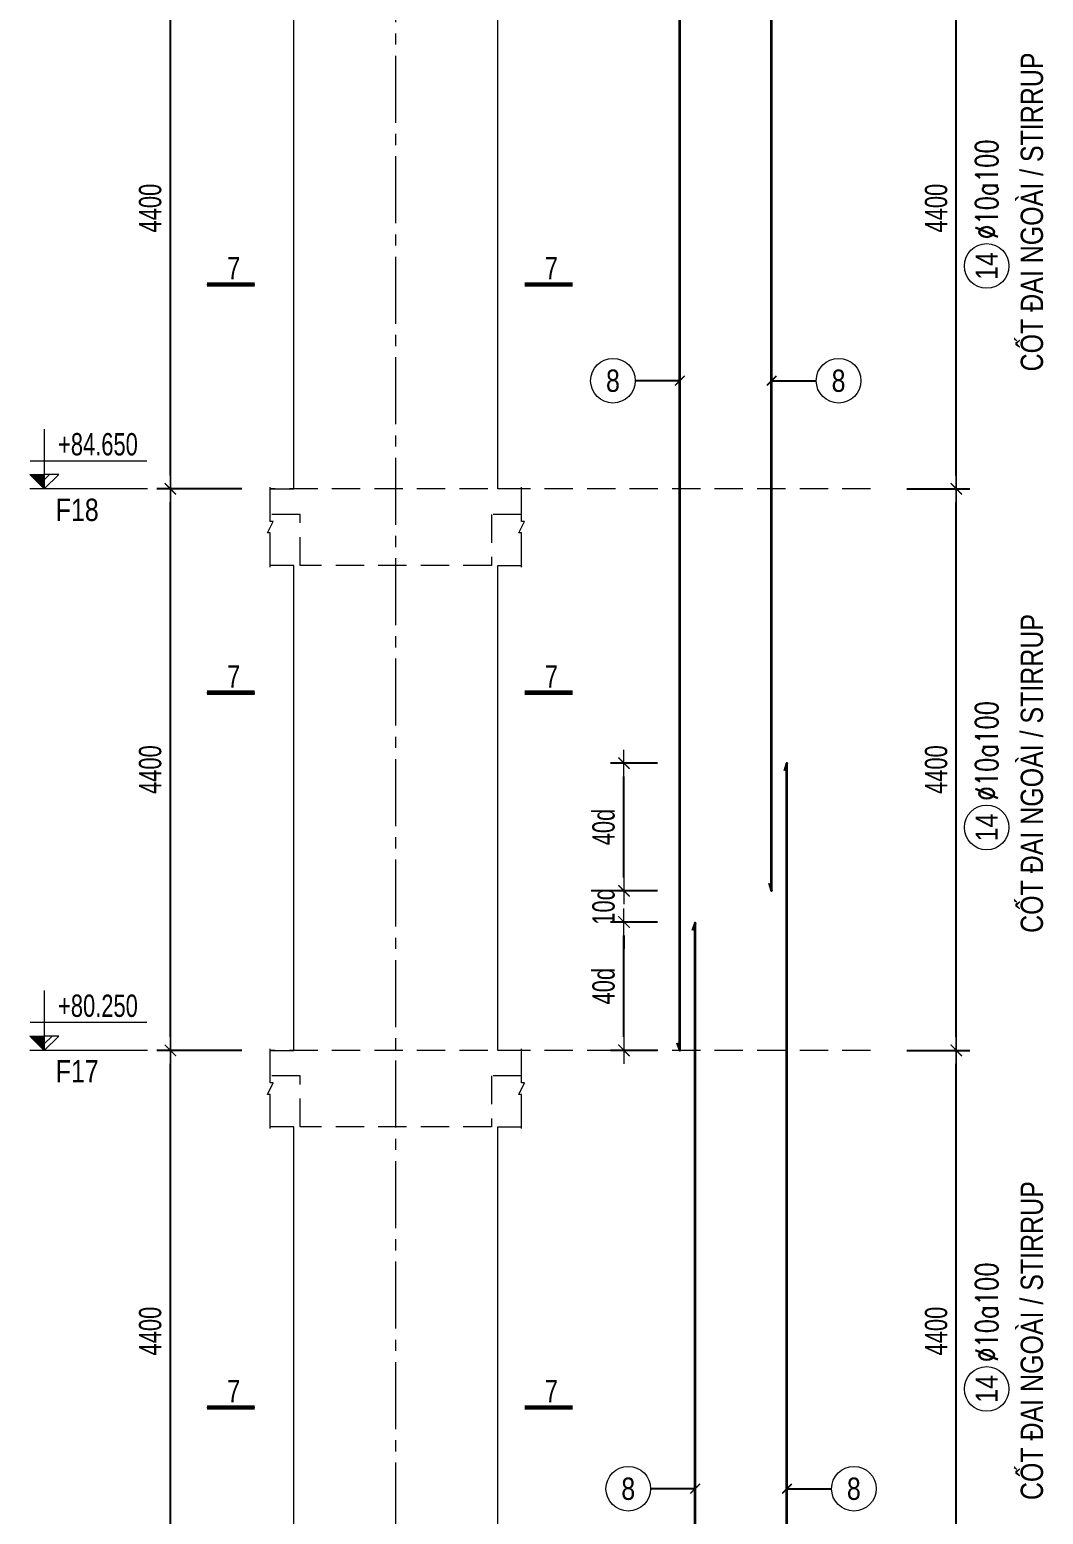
# Model space of a CAD drawing. Header units: millimetres. Extents: x 61878 to 380960, y -19809 to 191918.
# Drawn here: x 170211 to 178158, y 86195 to 97829 of the extents above; entities that cross this region are included whole.
import ezdxf
from ezdxf.enums import TextEntityAlignment as Align

# ---------------------------------------------------------------- set-up
doc = ezdxf.new("R2010")
doc.units = ezdxf.units.MM
doc.linetypes.add('CENTER2', pattern=[1.125, 0.75, -0.125, 0.125, -0.125])
doc.linetypes.add('HIDDEN2', pattern=[4.762499999999999, 3.175, -1.5875])
doc.layers.get('0').update_dxf_attribs({"lineweight": 20})
doc.layers.get('Defpoints').update_dxf_attribs({"color": 151, "lineweight": 9})
for name, color, linetype, lineweight in [('kata_thep chu', 4, 'Continuous', 35), ('NDC_S_ANNO', 7, 'Continuous', 20), ('NDC_S_AXIS', 5, 'CENTER2', 13), ('NDC_S_BREAK-LINE', 1, 'Continuous', 15), ('NDC_S_CONTINUOUS', 3, 'Continuous', 20), ('NDC_S_DIM', 1, 'Continuous', 15), ('NDC_S_HIDDEN', 8, 'HIDDEN2', 13), ('NDC_S_LEADER', 1, 'Continuous', 15), ('NDC_S_SYMBOL', 1, 'Continuous', 15), ('NDC_S_TEXT SYMBOL', 7, 'Continuous', 20), ('NDC_S_THIN LINE', 8, 'Continuous', 9), ('NDC_S_VN TEXT', 7, 'Continuous', 20)]:
    doc.layers.add(name, color=color, linetype=linetype, lineweight=lineweight)
doc.styles.add('ARIAL', font='arial.ttf', dxfattribs={"width": 0.8})
doc.styles.add('NDC_ANNO', font='', dxfattribs={"width": 0.8})
doc.styles.add('NDC_DIM', font='', dxfattribs={"width": 0.75})
doc.styles.add('NDC_EN TXT', font='romans.shx', dxfattribs={"width": 0.8})
doc.styles.add('NDC_VIE TXT', font='arial.ttf', dxfattribs={"width": 0.8})
doc.styles.get('NDC_ANNO').set_extended_font_data('Dotum')
doc.styles.get('NDC_DIM').set_extended_font_data('Dotum')
doc.dimstyles.new('NDC_dim_70', dxfattribs={"dimscale": 70, "dimtxt": 2.5, "dimasz": 1.5, "dimexe": 1.5, "dimexo": 2.5, "dimgap": 1, "dimtad": 1, "dimdec": 0, "dimzin": 0, "dimdsep": 46, "dimtxsty": 'NDC_DIM', "dimblk": 'DIMMARK', "dimcen": 0.09, "dimdle": 1.2, "dimclrd": 1, "dimclre": 1, "dimclrt": 3, "dimadec": 0, "dimazin": 0, "dimtfac": 1, "dimtdec": 0, "dimtix": 1, "dimtofl": 0, "dimtmove": 0, "dimatfit": 3, "dimfxl": 8, "dimfxlon": 1, "dimtolj": 1, "dimtzin": 0, "dimarcsym": 0})
doc.dimstyles.new('NDC_dim_75', dxfattribs={"dimscale": 75, "dimtxt": 2.5, "dimasz": 1.5, "dimexe": 1.5, "dimexo": 2.5, "dimgap": 1, "dimtad": 1, "dimdec": 0, "dimzin": 0, "dimdsep": 46, "dimtxsty": 'NDC_DIM', "dimblk": 'DIMMARK', "dimcen": 0.09, "dimdle": 1.2, "dimclrd": 1, "dimclre": 1, "dimclrt": 3, "dimadec": 0, "dimazin": 0, "dimtfac": 1, "dimtdec": 0, "dimtix": 1, "dimtofl": 0, "dimtmove": 0, "dimatfit": 3, "dimfxl": 8, "dimfxlon": 1, "dimtolj": 1, "dimtzin": 0, "dimarcsym": 0})

# ---------------------------------------------------------------- blocks, each defined once
blk = doc.blocks.new('DIMMARK')
at = {"layer": 'NDC_S_DIM', "color": 1}
blk.add_line((-1.5, 0), (1, 0), dxfattribs=at)
at = {"layer": 'NDC_S_DIM', "color": 2, "const_width": 0.1}
blk.add_lwpolyline([(-0.4242640687119285, -0.4242640687119285), (0.4242640687119285, 0.4242640687119285)], dxfattribs=at)
blk = doc.blocks.new('*D285')
at = {"layer": 'Defpoints', "color": 0, "transparency": 16777216}
for p in [(171313.803685495, 89830.72079866467), (172232.3008720694, 89830.72079866467), (172232.3008720694, 85430.72079866467)]:
    blk.add_point(p, dxfattribs=at)
at = {"layer": 'NDC_S_DIM', "color": 1, "lineweight": -2, "transparency": 16777216}
for p, q in [((171873.803685495, 89830.72079866467), (171208.803685495, 89830.72079866467)), ((171313.803685495, 85535.72079866467), (171313.803685495, 89725.72079866467)), ((171873.803685495, 85430.72079866467), (171208.803685495, 85430.72079866467))]:
    blk.add_line(p, q, dxfattribs=at)
at = {"layer": 'NDC_S_DIM', "color": 1, "lineweight": -2, "transparency": 16777216, "xscale": 105, "yscale": 105, "zscale": 105}
for p, rotation in [((171313.803685495, 89830.72079866467), 90), ((171313.803685495, 85430.72079866467), 270)]:
    blk.add_blockref('DIMMARK', p, dxfattribs=dict(at, rotation=rotation))
at = {"layer": 'NDC_S_DIM', "color": 3, "transparency": 16777216, "insert": (171156.184960936, 87630.7207986646), "char_height": 175, "attachment_point": 5, "rotation": 90, "style": 'NDC_DIM'}
blk.add_mtext('\\A1;4400', dxfattribs=at)
blk = doc.blocks.new('*D286')
at = {"layer": 'Defpoints', "color": 0, "transparency": 16777216}
for p in [(171313.8036854951, 94230.72079866467), (172232.3008720694, 94230.72079866467), (172232.3008720694, 89830.72079866467)]:
    blk.add_point(p, dxfattribs=at)
at = {"layer": 'NDC_S_DIM', "color": 1, "lineweight": -2, "transparency": 16777216}
for p, q in [((171873.8036854951, 94230.72079866467), (171208.8036854951, 94230.72079866467)), ((171313.8036854951, 89935.72079866467), (171313.8036854951, 94125.72079866467)), ((171873.8036854951, 89830.72079866467), (171208.8036854951, 89830.72079866467))]:
    blk.add_line(p, q, dxfattribs=at)
at = {"layer": 'NDC_S_DIM', "color": 1, "lineweight": -2, "transparency": 16777216, "xscale": 105, "yscale": 105, "zscale": 105}
for p, rotation in [((171313.8036854951, 94230.72079866467), 90), ((171313.8036854951, 89830.72079866467), 270)]:
    blk.add_blockref('DIMMARK', p, dxfattribs=dict(at, rotation=rotation))
at = {"layer": 'NDC_S_DIM', "color": 3, "transparency": 16777216, "insert": (171156.1849609361, 92030.7207986646), "char_height": 175, "attachment_point": 5, "rotation": 90, "style": 'NDC_DIM'}
blk.add_mtext('\\A1;4400', dxfattribs=at)
blk = doc.blocks.new('*D287')
at = {"layer": 'Defpoints', "color": 0, "transparency": 16777216}
for p in [(171313.8036854951, 98630.7207986647), (172232.3008720694, 98630.7207986647), (172232.3008720694, 94230.72079866467)]:
    blk.add_point(p, dxfattribs=at)
at = {"layer": 'NDC_S_DIM', "color": 1, "lineweight": -2, "transparency": 16777216}
for p, q in [((171873.8036854951, 98630.7207986647), (171208.8036854951, 98630.7207986647)), ((171313.8036854951, 94335.72079866467), (171313.8036854951, 98525.7207986647)), ((171873.8036854951, 94230.72079866467), (171208.8036854951, 94230.72079866467))]:
    blk.add_line(p, q, dxfattribs=at)
at = {"layer": 'NDC_S_DIM', "color": 1, "lineweight": -2, "transparency": 16777216, "xscale": 105, "yscale": 105, "zscale": 105}
for p, rotation in [((171313.8036854951, 98630.7207986647), 90), ((171313.8036854951, 94230.72079866467), 270)]:
    blk.add_blockref('DIMMARK', p, dxfattribs=dict(at, rotation=rotation))
at = {"layer": 'NDC_S_DIM', "color": 3, "transparency": 16777216, "insert": (171156.1849609361, 96430.7207986646), "char_height": 175, "attachment_point": 5, "rotation": 90, "style": 'NDC_DIM'}
blk.add_mtext('\\A1;4400', dxfattribs=at)
blk = doc.blocks.new('*U6')
at = {"layer": 'NDC_S_ANNO', "color": 0, "linetype": 'ByBlock', "lineweight": -2}
blk.add_line((-4.357142640116527, 0.002997111644365447), (1.000000217026004, 0.002999782974066001), dxfattribs=at)
at = {"layer": 'NDC_S_ANNO', "ltscale": 0.005, "const_width": 0.5}
blk.add_lwpolyline([(1.000000217026004, 0.002999782974066001), (-4.357142640116527, 0.002997111644365447)], dxfattribs=at)
at = {"layer": 'NDC_S_TEXT SYMBOL', "linetype": 'ByBlock', "lineweight": -2, "style": 'NDC_ANNO', "width": 0.8}
blk.add_attdef('DETAIL', text='', height=2.5, dxfattribs=at).set_placement((-0.635006858396082, 1.824862175366434), align=Align.MIDDLE_RIGHT)
blk = doc.blocks.new('*D339')
at = {"layer": 'Defpoints', "color": 0, "ltscale": 0.005, "transparency": 16777216}
for p in [(174870.0469237531, 90836.44095815746, -5.397888116911379e-09), (175308.2263872324, 90836.44095815746), (175308.2263872324, 89830.72079866471)]:
    blk.add_point(p, dxfattribs=at)
at = {"layer": 'NDC_S_DIM', "color": 1, "lineweight": -2, "ltscale": 0.005, "transparency": 16777216}
for p, q in [((175133.2263872324, 90836.44095815746, -5.397888116911379e-09), (174765.0469237531, 90836.44095815746, -5.397888116911379e-09)), ((174870.0469237531, 89935.72079866471, -5.397888116911379e-09), (174870.0469237531, 90731.44095815746, -5.397888116911379e-09)), ((175133.2263872324, 89830.72079866471, -5.397888116911379e-09), (174765.0469237531, 89830.72079866471, -5.397888116911379e-09))]:
    blk.add_line(p, q, dxfattribs=at)
at = {"layer": 'NDC_S_DIM', "color": 1, "lineweight": -2, "ltscale": 0.005, "transparency": 16777216, "xscale": 105, "yscale": 105, "zscale": 105}
for p, rotation in [((174870.0469237531, 90836.44095815746, -5.397888116911379e-09), 90), ((174870.0469237531, 89830.72079866471, -5.397888116911379e-09), 270)]:
    blk.add_blockref('DIMMARK', p, dxfattribs=dict(at, rotation=rotation))
at = {"layer": 'NDC_S_DIM', "color": 3, "ltscale": 0.005, "transparency": 16777216, "insert": (174710.6473308087, 90333.58087841101, -5.397888116911379e-09), "char_height": 175, "attachment_point": 5, "rotation": 90, "style": 'NDC_DIM'}
blk.add_mtext('\\A1;40d', dxfattribs=at)
blk = doc.blocks.new('*D340')
at = {"layer": 'Defpoints', "color": 0, "ltscale": 0.005, "transparency": 16777216}
for p in [(174870.0469237531, 91080.72079866467), (175308.2263872324, 91080.72079866467), (175308.2263872324, 90836.44095815746)]:
    blk.add_point(p, dxfattribs=at)
at = {"layer": 'NDC_S_DIM', "color": 1, "lineweight": -2, "ltscale": 0.005, "transparency": 16777216}
for p, q in [((174870.0469237531, 91185.72079866467), (174870.0469237531, 91290.72079866467)), ((175133.2263872324, 91080.72079866467), (174765.0469237531, 91080.72079866467)), ((175133.2263872324, 90836.44095815746), (174765.0469237531, 90836.44095815746)), ((174870.0469237531, 90731.44095815746), (174870.0469237531, 90626.44095815746))]:
    blk.add_line(p, q, dxfattribs=at)
at = {"layer": 'NDC_S_DIM', "color": 1, "lineweight": -2, "ltscale": 0.005, "transparency": 16777216, "xscale": 105, "yscale": 105, "zscale": 105}
for p, rotation in [((174870.0469237531, 91080.72079866467), 270), ((174870.0469237531, 90836.44095815746), 90)]:
    blk.add_blockref('DIMMARK', p, dxfattribs=dict(at, rotation=rotation))
at = {"layer": 'NDC_S_DIM', "color": 3, "ltscale": 0.005, "transparency": 16777216, "insert": (174710.6473308087, 90958.580878411), "char_height": 175, "attachment_point": 5, "rotation": 90, "style": 'NDC_DIM'}
blk.add_mtext('\\A1;10d', dxfattribs=at)
blk = doc.blocks.new('*D341')
at = {"layer": 'Defpoints', "color": 0, "ltscale": 0.005, "transparency": 16777216}
for p in [(174870.046923753, 92080.72079866467), (175308.2263872324, 92080.72079866467), (175308.2263872324, 91080.72079866467)]:
    blk.add_point(p, dxfattribs=at)
at = {"layer": 'NDC_S_DIM', "color": 1, "lineweight": -2, "ltscale": 0.005, "transparency": 16777216}
for p, q in [((175133.2263872324, 92080.72079866467), (174765.046923753, 92080.72079866467)), ((174870.046923753, 91185.72079866467), (174870.046923753, 91975.72079866467)), ((175133.2263872324, 91080.72079866467), (174765.046923753, 91080.72079866467))]:
    blk.add_line(p, q, dxfattribs=at)
at = {"layer": 'NDC_S_DIM', "color": 1, "lineweight": -2, "ltscale": 0.005, "transparency": 16777216, "xscale": 105, "yscale": 105, "zscale": 105}
for p, rotation in [((174870.046923753, 92080.72079866467), 90), ((174870.046923753, 91080.72079866467), 270)]:
    blk.add_blockref('DIMMARK', p, dxfattribs=dict(at, rotation=rotation))
at = {"layer": 'NDC_S_DIM', "color": 3, "ltscale": 0.005, "transparency": 16777216, "insert": (174710.6473308087, 91580.7207986646), "char_height": 175, "attachment_point": 5, "rotation": 90, "style": 'NDC_DIM'}
blk.add_mtext('\\A1;40d', dxfattribs=at)
blk = doc.blocks.new('*D410')
at = {"layer": 'Defpoints', "color": 0, "ltscale": 70, "transparency": 16777216}
for p in [(176913.1797757736, 89830.72079866467), (177475.5324994237, 89830.72079866467), (176913.1797757736, 85430.72079866467)]:
    blk.add_point(p, dxfattribs=at)
at = {"layer": 'NDC_S_DIM', "color": 1, "lineweight": -2, "ltscale": 70, "transparency": 16777216}
for p, q in [((177088.1797757736, 89830.72079866467), (177580.5324994237, 89830.72079866467)), ((177475.5324994237, 85535.72079866467), (177475.5324994237, 89725.72079866467)), ((177088.1797757736, 85430.72079866467), (177580.5324994237, 85430.72079866467))]:
    blk.add_line(p, q, dxfattribs=at)
at = {"layer": 'NDC_S_DIM', "color": 1, "lineweight": -2, "ltscale": 70, "transparency": 16777216, "xscale": 105, "yscale": 105, "zscale": 105}
for p, rotation in [((177475.5324994237, 89830.72079866467), 90), ((177475.5324994237, 85430.72079866467), 270)]:
    blk.add_blockref('DIMMARK', p, dxfattribs=dict(at, rotation=rotation))
at = {"layer": 'NDC_S_DIM', "color": 3, "ltscale": 70, "transparency": 16777216, "insert": (177317.9137748646, 87630.7207986646), "char_height": 175, "attachment_point": 5, "rotation": 90, "style": 'NDC_DIM'}
blk.add_mtext('\\A1;4400', dxfattribs=at)
blk = doc.blocks.new('*D411')
at = {"layer": 'Defpoints', "color": 0, "ltscale": 70, "transparency": 16777216}
for p in [(176913.1797757736, 94230.72079866467), (177475.5324994237, 94230.72079866467), (176913.1797757736, 89830.72079866467)]:
    blk.add_point(p, dxfattribs=at)
at = {"layer": 'NDC_S_DIM', "color": 1, "lineweight": -2, "ltscale": 70, "transparency": 16777216}
for p, q in [((177088.1797757736, 94230.72079866467), (177580.5324994237, 94230.72079866467)), ((177475.5324994237, 89935.72079866467), (177475.5324994237, 94125.72079866467)), ((177088.1797757736, 89830.72079866467), (177580.5324994237, 89830.72079866467))]:
    blk.add_line(p, q, dxfattribs=at)
at = {"layer": 'NDC_S_DIM', "color": 1, "lineweight": -2, "ltscale": 70, "transparency": 16777216, "xscale": 105, "yscale": 105, "zscale": 105}
for p, rotation in [((177475.5324994237, 94230.72079866467), 90), ((177475.5324994237, 89830.72079866467), 270)]:
    blk.add_blockref('DIMMARK', p, dxfattribs=dict(at, rotation=rotation))
at = {"layer": 'NDC_S_DIM', "color": 3, "ltscale": 70, "transparency": 16777216, "insert": (177317.9137748647, 92030.7207986646), "char_height": 175, "attachment_point": 5, "rotation": 90, "style": 'NDC_DIM'}
blk.add_mtext('\\A1;4400', dxfattribs=at)
blk = doc.blocks.new('*D412')
at = {"layer": 'Defpoints', "color": 0, "ltscale": 70, "transparency": 16777216}
for p in [(176913.1797757736, 98630.7207986647), (177475.5324994237, 98630.7207986647), (176913.1797757736, 94230.72079866467)]:
    blk.add_point(p, dxfattribs=at)
at = {"layer": 'NDC_S_DIM', "color": 1, "lineweight": -2, "ltscale": 70, "transparency": 16777216}
for p, q in [((177088.1797757736, 98630.7207986647), (177580.5324994237, 98630.7207986647)), ((177475.5324994237, 94335.72079866467), (177475.5324994237, 98525.7207986647)), ((177088.1797757736, 94230.72079866467), (177580.5324994237, 94230.72079866467))]:
    blk.add_line(p, q, dxfattribs=at)
at = {"layer": 'NDC_S_DIM', "color": 1, "lineweight": -2, "ltscale": 70, "transparency": 16777216, "xscale": 105, "yscale": 105, "zscale": 105}
for p, rotation in [((177475.5324994237, 98630.7207986647), 90), ((177475.5324994237, 94230.72079866467), 270)]:
    blk.add_blockref('DIMMARK', p, dxfattribs=dict(at, rotation=rotation))
at = {"layer": 'NDC_S_DIM', "color": 3, "ltscale": 70, "transparency": 16777216, "insert": (177317.9137748647, 96430.7207986646), "char_height": 175, "attachment_point": 5, "rotation": 90, "style": 'NDC_DIM'}
blk.add_mtext('\\A1;4400', dxfattribs=at)
blk = doc.blocks.new('*U236')
blk.add_circle((-2.5, 0), 2.5)
at = {"layer": 'NDC_S_VN TEXT', "color": 7, "style": 'ARIAL', "width": 0.8}
blk.add_attdef('SH2', text='', height=2.5, dxfattribs=at).set_placement((-2.5, 0), align=Align.MIDDLE)
at = {"layer": 'NDC_S_VN TEXT', "color": 3, "style": 'NDC_EN TXT', "width": 0.75}
blk.add_attdef('DKKC1', (0.5, -1.25), '', height=2.5, dxfattribs=at)
blk = doc.blocks.new('CD')
at = {"layer": 'NDC_S_ANNO'}
blk.add_hatch(color=3, dxfattribs=at).paths.add_polyline_path([(5.820766091346741e-10, 159.6954857552046), (-161.2010908627417, 159.6954857552046), (5.820766091346741e-10, -5.529727786779404e-10)])
at = {"layer": 'NDC_S_ANNO', "ltscale": 50}
h = blk.add_hatch(dxfattribs=at)
h.set_pattern_fill('ANSI31', color=256, scale=140.6250541793833, style=0)
h.set_pattern_definition([(45, (5.820766091346741e-10, 0), (-315.7122508925224, 315.7122508925224), [])])
h.paths.add_polyline_path([(5.820766091346741e-10, 159.6954857552046), (5.820766091346741e-10, -5.529727786779404e-10), (161.2010908930097, 159.6954857552046)])
for p, q in [((-159.2704896852956, 314.0833880473947), (1146.947077315999, 314.0833880473947)), ((1156.125648126763, 0), (-163.8695725132129, 0))]:
    blk.add_line(p, q, dxfattribs=at)
for points in [[(5.820766091346741e-10, 669.4950748638657), (5.820766091346741e-10, -5.529727786779404e-10)], [(5.820766091346741e-10, -5.529727786779404e-10), (-161.2010908627417, 159.6954857552046), (5.820766091346741e-10, 159.6954857552046)], [(5.820766091346741e-10, -5.529727786779404e-10), (161.2010908930097, 159.6954857552046), (5.820766091346741e-10, 159.6954857552046)]]:
    blk.add_lwpolyline(points, dxfattribs=at)
at = {"layer": 'NDC_S_TEXT SYMBOL', "color": 3, "style": 'NDC_DIM', "width": 0.7}
blk.add_attdef('COT', (153.9534816145897, 374.6377722059842), '', height=250, dxfattribs=at)

msp = doc.modelspace()

# ---------------------------------------------------------------- linework, layer by layer
at = {"layer": 'kata_thep chu', "color": 4, "ltscale": 0.005}
for points in [[(176007.9756306523, 91140.72079866468), (176027.9756306523, 91080.72079866468), (176027.9756306523, 100880.7207986647), (176007.9756306523, 100820.7207986647)], [(175288.2263872323, 89890.7207986622), (175308.2263872323, 89830.7207986622), (175308.2263872323, 99630.72079866467), (175288.2263872323, 99570.72079866467)], [(176127.9756306529, 82340.7207986646), (176147.9756306529, 82280.7207986646), (176147.9756306529, 92080.72079866468), (176127.9756306529, 92020.72079866468)], [(175408.2263872323, 81090.72079866461), (175428.2263872323, 81030.72079866461), (175428.2263872323, 90830.72079866468), (175408.2263872323, 90770.72079866468)]]:
    msp.add_lwpolyline(points, dxfattribs=at)
at = {"layer": 'NDC_S_AXIS', "ltscale": 700}
msp.add_line((173082.3008720649, -3699.795786025818), (173082.3008720649, 179341.923871124), dxfattribs=at)
at = {"layer": 'NDC_S_BREAK-LINE'}
for points in [[(172097.3008720662, 93618.22079866464), (172097.3008720662, 93885.72079866464), (172074.8008720662, 93885.72079866464), (172119.8008720662, 93975.72079866464), (172097.3008720662, 93975.72079866464), (172097.3008720662, 94243.22079866464)], [(174067.3008720662, 93618.22079866464), (174067.3008720662, 93885.72079866464), (174044.8008720662, 93885.72079866464), (174089.8008720662, 93975.72079866464), (174067.3008720662, 93975.72079866464), (174067.3008720662, 94243.22079866464)], [(172097.3008720662, 89218.22079866464), (172097.3008720662, 89485.72079866464), (172074.8008720662, 89485.72079866464), (172119.8008720662, 89575.72079866464), (172097.3008720662, 89575.72079866464), (172097.3008720662, 89843.22079866464)], [(174067.3008720662, 89218.22079866464), (174067.3008720662, 89485.72079866464), (174044.8008720662, 89485.72079866464), (174089.8008720662, 89575.72079866464), (174067.3008720662, 89575.72079866464), (174067.3008720662, 89843.22079866464)]]:
    msp.add_lwpolyline(points, dxfattribs=at)
at = {"layer": 'NDC_S_CONTINUOUS'}
for points in [[(172097.3008720662, 94230.72079866464), (172282.3008720693, 94230.72079866464), (172282.3008720662, 98030.72079866464), (172097.3008720662, 98030.72079866464)], [(174067.3008720662, 94230.72079866462), (173882.3008720675, 94230.72079866467), (173882.3008720662, 98030.72079866464), (174067.3008720662, 98030.72079866464)], [(172097.3008720662, 89830.72079866464), (172282.3008720693, 89830.72079866464), (172282.3008720662, 93630.72079866464), (172097.3008720662, 93630.72079866464)], [(174067.3008720662, 89830.72079866462), (173882.3008720675, 89830.72079866467), (173882.3008720662, 93630.72079866464), (174067.3008720662, 93630.72079866464)], [(172097.3008720662, 85430.72079866464), (172282.3008720693, 85430.72079866464), (172282.3008720662, 89230.72079866464), (172097.3008720662, 89230.72079866464)], [(174067.3008720662, 85430.72079866462), (173882.3008720675, 85430.72079866467), (173882.3008720662, 89230.72079866464), (174067.3008720662, 89230.72079866464)]]:
    msp.add_lwpolyline(points, dxfattribs=at)
at = {"layer": 'NDC_S_DIM'}
for centre in [(174783.7153580671, 95078.5364307343), (176552.4866598181, 95078.5364307343), (174903.7153580671, 86395.55339685184), (176672.4866598181, 86395.55339685184)]:
    msp.add_circle(centre, 175, dxfattribs=at)
at = {"layer": 'NDC_S_HIDDEN', "ltscale": 70}
for p, q in [((176803.1869124139, 94230.72079866464), (172097.3008720662, 94230.72079866464)), ((176803.1869124139, 89830.72079866464), (172097.3008720662, 89830.72079866464))]:
    msp.add_line(p, q, dxfattribs=at)
for points in [[(174067.3008720662, 94030.72079866464), (173832.3008720662, 94030.72079866464), (173832.3008720662, 93630.72079866464), (172332.3008720662, 93630.72079866464), (172332.300872068, 94030.72079866464), (172097.3008720662, 94030.72079866464)], [(174067.3008720662, 89630.72079866464), (173832.3008720662, 89630.72079866464), (173832.3008720662, 89230.72079866464), (172332.3008720662, 89230.72079866464), (172332.300872068, 89630.72079866464), (172097.3008720662, 89630.72079866464)]]:
    msp.add_lwpolyline(points, dxfattribs=at)

# ---------------------------------------------------------------- block references
at = {"layer": 'NDC_S_DIM'}
ref = msp.add_blockref('CD', (170325.5647427915, 94230.72079866462), dxfattribs=dict(at, xscale=0.7, yscale=0.7, zscale=0.7))
ref.add_attrib('COT', '+84.650', (170433.3321799217, 94492.96723920881), dxfattribs={"layer": '0', "color": 3, "height": 175, "style": 'NDC_DIM', "width": 0.75})
ref = msp.add_blockref('CD', (170325.5647427915, 89830.72079866462), dxfattribs=dict(at, xscale=0.7, yscale=0.7, zscale=0.7))
ref.add_attrib('COT', '+80.250', (170433.3321799217, 90092.96723920881), dxfattribs={"layer": '0', "color": 3, "height": 175, "style": 'NDC_DIM', "width": 0.75})
at = {"layer": 'NDC_S_SYMBOL', "xscale": 70, "yscale": 70, "zscale": 70}
for p in [(171905.7280856965, 95832.02325438692), (174396.8993847975, 95832.02352151989), (171905.7280856952, 92632.98986972455), (174396.8993847962, 92632.99013685752), (171905.7280856944, 87032.02325438692), (174396.8993847955, 87032.02352151989)]:
    msp.add_blockref('*U6', p, dxfattribs=at).add_auto_attribs({'DETAIL': '7'})
at = {"layer": 'NDC_S_THIN LINE', "xscale": 70, "yscale": 70, "zscale": 70, "rotation": 90}
for p in [(177713.6641416477, 96152.39782621797), (177713.6641416476, 91752.39782621796), (177713.6641416476, 87352.39782621796)]:
    msp.add_blockref('*U236', p, dxfattribs=at).add_auto_attribs({'SH2': '14', 'DKKC1': '%%c10a100'})

# ---------------------------------------------------------------- texts
at = {"layer": 'NDC_S_VN TEXT', "style": 'NDC_VIE TXT', "width": 0.8}
for p in [(178067.8114006581, 95151.28858185539), (178067.811400658, 90751.28858185538), (178067.811400658, 86306.33600381152)]:
    msp.add_text('CỐT ĐAI NGOÀI / STIRRUP', height=175, rotation=90, dxfattribs=at).set_placement(p, align=Align.MIDDLE_LEFT)
at = {"layer": 'NDC_S_VN TEXT', "color": 7, "style": 'ARIAL', "width": 0.8}
for p in [(174783.7153580671, 95078.5364307343), (176552.4866598181, 95078.5364307343), (174903.7153580671, 86395.55339685184), (176672.4866598181, 86395.55339685184)]:
    msp.add_text('8', height=175, dxfattribs=at).set_placement(p, align=Align.MIDDLE)
at = {"layer": 'NDC_S_VN TEXT', "style": 'NDC_VIE TXT', "width": 0.8}
for s, p in [('F18', (170415.0617583957, 94066.58852249949)), ('F17', (170415.0617583957, 89666.5885224995))]:
    msp.add_text(s, height=175, dxfattribs=at).set_placement(p, align=Align.MIDDLE_LEFT)

# ---------------------------------------------------------------- dimensions: what is measured, and where the dimension line sits
at = {"layer": 'NDC_S_DIM'}
for base, p1, p2, picture, middle in [((171313.8036854951, 98630.7207986647), (172232.3008720693, 94230.72079866464), (172232.3008720693, 98630.72079866464), '*D287', (171156.1849609361, 96430.7207986646)), ((171313.8036854951, 94230.72079866467), (172232.3008720693, 89830.72079866464), (172232.3008720693, 94230.72079866464), '*D286', (171156.1849609361, 92030.7207986646)), ((171313.803685495, 89830.72079866467), (172232.3008720693, 85430.72079866464), (172232.3008720693, 89830.72079866464), '*D285', (171156.184960936, 87630.7207986646))]:
    dim = msp.add_linear_dim(base=base, p1=p1, p2=p2, angle=90, dimstyle='NDC_dim_70', dxfattribs=at)
    dim.commit()
    dim.dimension.update_dxf_attribs({"geometry": picture, "text_midpoint": middle})
at = {"layer": 'NDC_S_DIM', "ltscale": 70}
for base, p1, p2, picture, middle in [((177475.5324994237, 98630.7207986647), (176913.1797757735, 94230.72079866464), (176913.1797757735, 98630.72079866464), '*D412', (177317.9137748647, 96430.7207986646)), ((177475.5324994237, 94230.72079866467), (176913.1797757735, 89830.72079866464), (176913.1797757735, 94230.72079866464), '*D411', (177317.9137748647, 92030.7207986646)), ((177475.5324994237, 89830.72079866467), (176913.1797757735, 85430.72079866464), (176913.1797757735, 89830.72079866464), '*D410', (177317.9137748646, 87630.7207986646))]:
    dim = msp.add_linear_dim(base=base, p1=p1, p2=p2, angle=90, dimstyle='NDC_dim_70', override={"dimtmove": 1}, dxfattribs=at)
    dim.commit()
    dim.dimension.update_dxf_attribs({"geometry": picture, "text_midpoint": middle})
at = {"layer": 'NDC_S_DIM', "ltscale": 0.005}
for base, p1, p2, text, picture, middle in [((174870.046923753, 92080.72079866467), (175308.2263872323, 91080.72079866464), (175308.2263872323, 92080.72079866464), '40d', '*D341', (174710.6473308087, 91580.7207986646)), ((174870.0469237531, 91080.72079866467), (175308.2263872323, 90836.44095815743), (175308.2263872323, 91080.72079866464), '10d', '*D340', (174710.6473308087, 90958.580878411)), ((174870.0469237531, 90836.44095815746, -5.397888116911379e-09), (175308.2263872323, 89830.72079866468), (175308.2263872323, 90836.44095815743), '40d', '*D339', (174710.6473308087, 90333.58087841101, -5.397888116911379e-09))]:
    dim = msp.add_linear_dim(base=base, p1=p1, p2=p2, angle=90, text=text, dimstyle='NDC_dim_70', dxfattribs=at)
    dim.commit()
    dim.dimension.update_dxf_attribs({"geometry": picture, "text_midpoint": middle})

# ---------------------------------------------------------------- leaders
at = {"layer": 'NDC_S_LEADER', "ltscale": 0.005}
for points in [[(175308.2263872323, 95078.5364307343), (174958.7153580671, 95078.5364307343)], [(176027.9756306529, 95078.5364307343), (176377.4866598181, 95078.5364307343)], [(175428.2263872323, 86395.55339685184), (175078.7153580671, 86395.55339685184)], [(176147.9756306529, 86395.55339685184), (176497.4866598181, 86395.55339685184)]]:
    msp.add_leader(points, dimstyle='NDC_dim_75', override={"dimasz": 1, "dimldrblk": 'ARCHTICK'}, dxfattribs=at)

doc.saveas('drawing.dxf')
